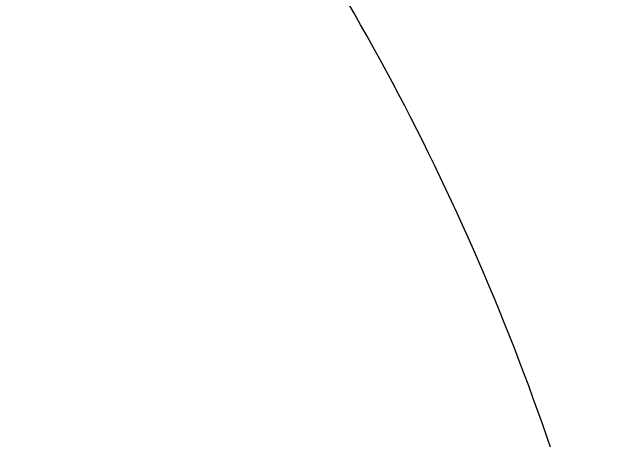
# Model space of a CAD drawing. Header units: millimetres. Extents: x 7294529 to 7346664, y 234399 to 276449.
# Drawn here: x 7327124.2 to 7327331.3, y 250899 to 251042.6 of the extents above; entities that cross this region are included whole.
import ezdxf
from ezdxf.xclip import XClip

# ---------------------------------------------------------------- set-up
doc = ezdxf.new("R2010")
doc.units = ezdxf.units.MM
doc.header["$LTSCALE"] = 100
doc.header["$XCLIPFRAME"] = 2
doc.linetypes.add('U-59C-EX$0$DASHDOTX2', pattern=[2, 1, -0.5, 0, -0.5])
for name, color, linetype in [('BP', 7, 'Continuous'), ('U-59C-EX$0$C-DOOR', 1, 'Continuous'), ('U-59C-EX$0$DOR', 4, 'Continuous')]:
    doc.layers.add(name, color=color, linetype=linetype)

# ---------------------------------------------------------------- blocks, each defined once
blk = doc.blocks.new('U-59C-EX$0$A$Cc7b664ce')
at = {"layer": 'U-59C-EX$0$C-DOOR', "linetype": 'U-59C-EX$0$DASHDOTX2', "ltscale": 4}
blk.add_arc((170.96, 15.77), 839.27, 11.9938, 89.41669, dxfattribs=at)
blk = doc.blocks.new('U-59C-EX')
at = {"layer": 'U-59C-EX$0$DOR', "xscale": -1.000000000000001}
blk.add_blockref('U-59C-EX$0$A$Cc7b664ce', (6315, -400), dxfattribs=at)

msp = doc.modelspace()

# ---------------------------------------------------------------- block references
at = {"layer": 'BP'}
ref = msp.add_blockref('U-59C-EX', (7332654.36, 251009.38), dxfattribs=dict(at, xscale=-1))
XClip(ref).set_block_clipping_path([(12590, 2135.0000000001), (4674.9999999981, 2134.9999999984), (4074.9999999981, 1534.9999999988), (-145, 1535.0000000005), (-145, -7185.0000000001), (12590, -7184.9999999997)])

doc.saveas('drawing.dxf')
